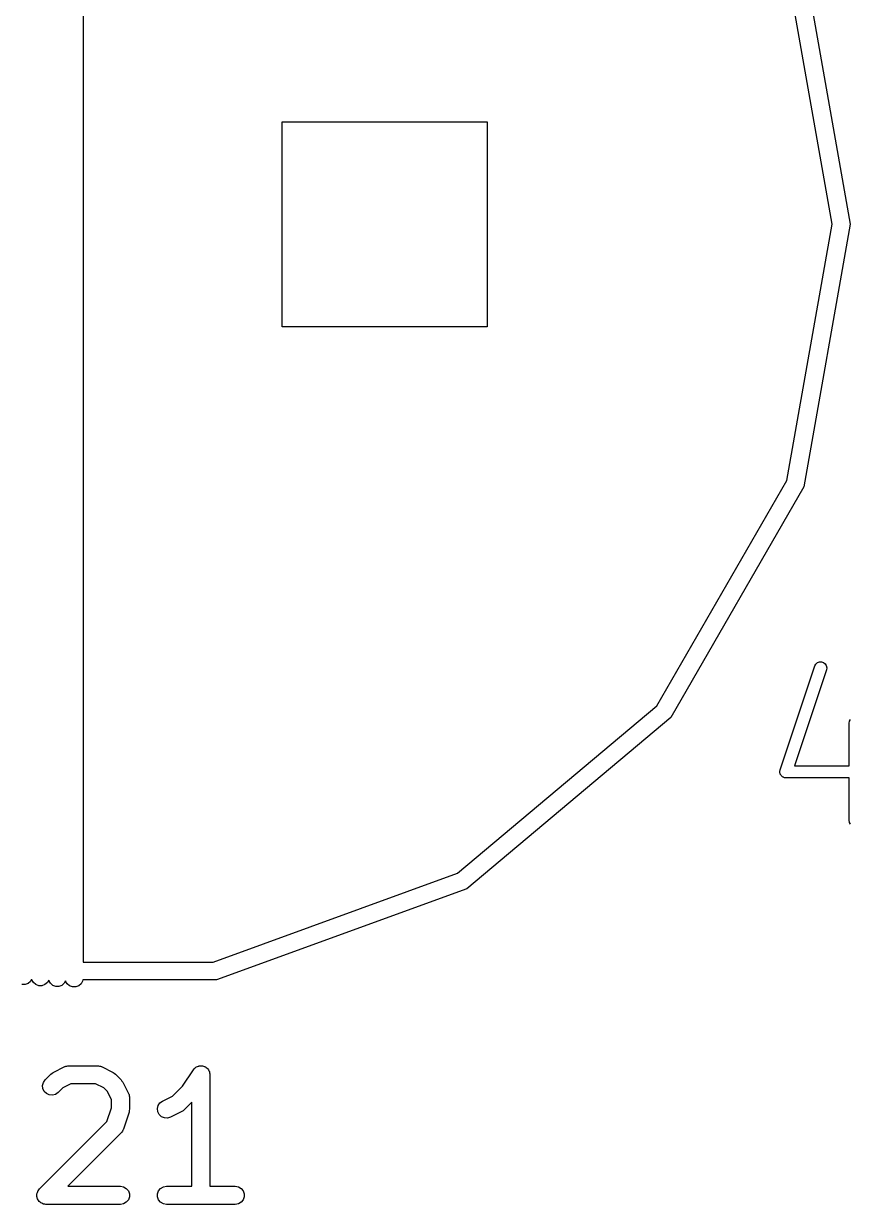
# Model space of a CAD drawing. Extents: x 0 to 76, y -93 to 10.
# Drawn here: x 12.01 to 18.86, y -49.13 to -39.34 of the extents above; entities that cross this region are included whole.
import ezdxf

# ---------------------------------------------------------------- set-up
doc = ezdxf.new("R2010")
doc.units = 0
doc.header["$MEASUREMENT"] = 0
doc.layers.add('BLACK', color=7, linetype='CONTINUOUS')

msp = doc.modelspace()

# ---------------------------------------------------------------- linework, layer by layer
at = {"layer": 'Black'}
for p, q in [((12.5, -36.1274), (12.5, -47.1181)), ((18.4788, -38.8239), (18.8625, -41)), ((18.7125, -41), (18.3378, -38.8752)), ((14.15, -41.85), (14.15, -40.15)), ((14.15, -40.15), (15.85, -40.15)), ((15.85, -40.15), (15.85, -41.85)), ((18.3378, -43.1248), (18.7125, -41)), ((18.8625, -41), (18.4788, -43.1761)), ((15.85, -41.85), (14.15, -41.85)), ((17.2591, -44.9933), (18.3378, -43.1248)), ((18.4788, -43.1761), (17.374, -45.0897)), ((18.5689, -44.6625), (18.5773, -44.647)), ((18.5773, -44.647), (18.5905, -44.6353)), ((18.5905, -44.6353), (18.6069, -44.6288)), ((18.6069, -44.6288), (18.6245, -44.6283)), ((18.6245, -44.6283), (18.6413, -44.6339)), ((18.6413, -44.6339), (18.6551, -44.6449)), ((18.6551, -44.6449), (18.6643, -44.6599)), ((18.2816, -45.5243), (18.5689, -44.6625)), ((18.6653, -44.6947), (18.4003, -45.4896)), ((18.6643, -44.6599), (18.6679, -44.6772)), ((18.6679, -44.6772), (18.6653, -44.6947)), ((15.6062, -46.3802), (17.2591, -44.9933)), ((17.374, -45.0897), (15.6812, -46.5101)), ((18.8535, -45.1382), (18.8566, -45.1208)), ((18.8566, -45.1208), (18.8654, -45.1056)), ((18.8535, -45.4896), (18.8535, -45.1382)), ((18.2798, -45.5316), (18.2811, -45.528)), ((18.2811, -45.528), (18.2816, -45.5243)), ((18.4003, -45.4896), (18.8535, -45.4896)), ((18.279, -45.5418), (18.2798, -45.5367)), ((18.2798, -45.5454), (18.279, -45.5418)), ((18.2798, -45.5367), (18.2798, -45.5316)), ((18.2798, -45.5492), (18.2798, -45.5454)), ((18.2815, -45.554), (18.2798, -45.5492)), ((18.2826, -45.5591), (18.2815, -45.554)), ((18.2845, -45.5623), (18.2826, -45.5591)), ((18.2858, -45.5658), (18.2845, -45.5623)), ((18.2891, -45.5697), (18.2858, -45.5658)), ((18.2918, -45.5741), (18.2891, -45.5697)), ((18.2947, -45.5764), (18.2918, -45.5741)), ((18.2972, -45.5793), (18.2947, -45.5764)), ((18.3016, -45.5819), (18.2972, -45.5793)), ((18.3056, -45.5851), (18.3016, -45.5819)), ((18.3092, -45.5862), (18.3056, -45.5851)), ((18.3124, -45.5881), (18.3092, -45.5862)), ((18.3175, -45.589), (18.3124, -45.5881)), ((18.3224, -45.5906), (18.3175, -45.589)), ((18.3261, -45.5905), (18.3224, -45.5906)), ((18.3298, -45.5912), (18.3261, -45.5905)), ((18.8535, -45.5912), (18.3298, -45.5912)), ((18.8535, -45.9425), (18.8535, -45.5912)), ((18.8566, -45.9599), (18.8535, -45.9425)), ((18.8654, -45.9752), (18.8566, -45.9599)), ((13.5788, -47.1181), (15.6062, -46.3802)), ((15.6812, -46.5101), (13.6048, -47.2658)), ((12.5, -47.1181), (13.5788, -47.1181)), ((12.0625, -47.2782), (12.0425, -47.295)), ((12.0696, -47.2658), (12.0625, -47.2782)), ((12.0746, -47.2658), (12.0696, -47.2658)), ((12.0875, -47.2882), (12.0746, -47.2658)), ((12.1075, -47.305), (12.0875, -47.2882)), ((12.2025, -47.2882), (12.1825, -47.305)), ((12.2139, -47.2683), (12.2025, -47.2882)), ((12.2145, -47.2717), (12.2139, -47.2683)), ((12.2275, -47.2942), (12.2145, -47.2717)), ((12.3542, -47.2739), (12.3425, -47.2942)), ((12.3545, -47.2757), (12.3542, -47.2739)), ((12.3675, -47.2982), (12.3545, -47.2757)), ((12.4955, -47.2757), (12.4825, -47.2982)), ((12.4972, -47.2658), (12.4955, -47.2757)), ((13.6048, -47.2658), (12.4972, -47.2658)), ((12.018, -47.3039), (11.992, -47.3039)), ((12.0425, -47.295), (12.018, -47.3039)), ((12.132, -47.3139), (12.1075, -47.305)), ((12.158, -47.3139), (12.132, -47.3139)), ((12.1825, -47.305), (12.158, -47.3139)), ((12.2475, -47.311), (12.2275, -47.2942)), ((12.272, -47.3199), (12.2475, -47.311)), ((12.298, -47.3199), (12.272, -47.3199)), ((12.3225, -47.311), (12.298, -47.3199)), ((12.3425, -47.2942), (12.3225, -47.311)), ((12.3875, -47.315), (12.3675, -47.2982)), ((12.412, -47.3239), (12.3875, -47.315)), ((12.438, -47.3239), (12.412, -47.3239)), ((12.4625, -47.315), (12.438, -47.3239)), ((12.4825, -47.2982), (12.4625, -47.315)), ((12.1851, -48.0946), (12.2327, -48.047)), ((12.2327, -48.047), (12.2425, -48.0401)), ((12.2425, -48.0401), (12.2522, -48.0329)), ((12.2522, -48.0329), (12.3474, -47.9853)), ((12.3474, -47.9853), (12.3516, -47.9841)), ((12.3516, -47.9841), (12.3553, -47.9819)), ((12.3553, -47.9819), (12.364, -47.9804)), ((12.364, -47.9804), (12.3724, -47.9779)), ((12.3724, -47.9779), (12.3767, -47.9781)), ((12.3767, -47.9781), (12.381, -47.9774)), ((12.381, -47.9774), (12.619, -47.9774)), ((12.619, -47.9774), (12.6233, -47.9781)), ((12.6233, -47.9781), (12.6276, -47.9779)), ((12.6276, -47.9779), (12.636, -47.9804)), ((12.636, -47.9804), (12.6447, -47.9819)), ((12.6447, -47.9819), (12.6484, -47.9841)), ((12.6484, -47.9841), (12.6526, -47.9853)), ((12.6526, -47.9853), (12.7478, -48.0329)), ((12.7478, -48.0329), (12.7575, -48.0401)), ((12.7575, -48.0401), (12.7673, -48.047)), ((12.7673, -48.047), (12.8149, -48.0946)), ((13.3227, -48.1475), (13.4138, -48.0108)), ((13.4138, -48.0108), (13.4167, -48.0078)), ((13.4167, -48.0078), (13.4187, -48.0042)), ((13.4187, -48.0042), (13.4256, -47.9984)), ((13.4256, -47.9984), (13.4318, -47.9919)), ((13.4318, -47.9919), (13.4355, -47.9901)), ((13.4355, -47.9901), (13.4387, -47.9874)), ((13.4387, -47.9874), (13.4471, -47.9844)), ((13.4471, -47.9844), (13.4551, -47.9804)), ((13.4551, -47.9804), (13.4593, -47.9799)), ((13.4593, -47.9799), (13.4632, -47.9785)), ((13.4632, -47.9785), (13.4721, -47.9785)), ((13.4721, -47.9785), (13.481, -47.9775)), ((13.481, -47.9775), (13.4851, -47.9785)), ((13.4851, -47.9785), (13.4892, -47.9785)), ((13.4892, -47.9785), (13.4976, -47.9816)), ((13.4976, -47.9816), (13.5063, -47.9837)), ((13.5063, -47.9837), (13.5098, -47.986)), ((13.5098, -47.986), (13.5137, -47.9874)), ((13.5137, -47.9874), (13.5205, -47.9932)), ((13.5205, -47.9932), (13.528, -47.9981)), ((13.528, -47.9981), (13.5305, -48.0015)), ((13.5305, -48.0015), (13.5336, -48.0042)), ((13.5336, -48.0042), (13.5381, -48.0119)), ((13.5381, -48.0119), (13.5434, -48.0191)), ((13.5434, -48.0191), (13.5446, -48.0231)), ((13.5446, -48.0231), (13.5467, -48.0267)), ((13.5467, -48.0267), (13.5482, -48.0355)), ((13.5482, -48.0355), (13.5507, -48.0441)), ((13.5507, -48.0441), (13.5505, -48.0483)), ((13.5505, -48.0483), (13.5512, -48.0524)), ((13.5512, -48.0524), (13.5512, -48.9774)), ((12.1634, -48.1411), (12.1701, -48.1159)), ((12.1656, -48.167), (12.1634, -48.1411)), ((12.1767, -48.1906), (12.1656, -48.167)), ((12.1701, -48.1159), (12.1851, -48.0946)), ((12.3301, -48.1616), (12.2911, -48.2007)), ((12.3987, -48.1274), (12.3301, -48.1616)), ((12.6013, -48.1274), (12.3987, -48.1274)), ((12.6699, -48.1616), (12.6013, -48.1274)), ((12.7003, -48.192), (12.6699, -48.1616)), ((12.8149, -48.0946), (12.8218, -48.1044)), ((12.8218, -48.1044), (12.829, -48.1141)), ((12.829, -48.1141), (12.8766, -48.2093)), ((13.2413, -48.2288), (13.3227, -48.1475)), ((12.1951, -48.2091), (12.1767, -48.1906)), ((12.2187, -48.2201), (12.1951, -48.2091)), ((12.2446, -48.2223), (12.2187, -48.2201)), ((12.2698, -48.2156), (12.2446, -48.2223)), ((12.2911, -48.2007), (12.2698, -48.2156)), ((12.7345, -48.2606), (12.7003, -48.192)), ((12.7345, -48.3259), (12.7345, -48.2606)), ((12.8766, -48.2093), (12.8778, -48.2135)), ((12.8778, -48.2135), (12.88, -48.2172)), ((12.88, -48.2172), (12.8815, -48.2259)), ((12.8815, -48.2259), (12.884, -48.2343)), ((12.884, -48.2343), (12.8838, -48.2386)), ((12.8838, -48.2386), (12.8845, -48.2429)), ((12.8845, -48.2429), (12.8845, -48.3381)), ((13.1569, -48.271), (13.2413, -48.2288)), ((12.6964, -48.4404), (12.7345, -48.3259)), ((12.8807, -48.3618), (12.8331, -48.5047)), ((12.8824, -48.3499), (12.8807, -48.3618)), ((12.8845, -48.3381), (12.8824, -48.3499)), ((13.1156, -48.3336), (13.1217, -48.3083)), ((13.1186, -48.3595), (13.1156, -48.3336)), ((13.1302, -48.3828), (13.1186, -48.3595)), ((13.1217, -48.3083), (13.136, -48.2865)), ((13.136, -48.2865), (13.1569, -48.271)), ((13.3193, -48.3576), (13.224, -48.4052)), ((13.3289, -48.3504), (13.3193, -48.3576)), ((13.3387, -48.3435), (13.3289, -48.3504)), ((13.4012, -48.2811), (13.3387, -48.3435)), ((13.4012, -48.9774), (13.4012, -48.2811)), ((12.1374, -48.9993), (12.6964, -48.4404)), ((13.1492, -48.4007), (13.1302, -48.3828)), ((13.173, -48.411), (13.1492, -48.4007)), ((13.199, -48.4126), (13.173, -48.411)), ((13.224, -48.4052), (13.199, -48.4126)), ((12.8149, -48.534), (12.3715, -48.9774)), ((12.8174, -48.5304), (12.8149, -48.534)), ((12.8207, -48.5276), (12.8174, -48.5304)), ((12.8248, -48.5199), (12.8207, -48.5276)), ((12.8299, -48.5126), (12.8248, -48.5199)), ((12.831, -48.5085), (12.8299, -48.5126)), ((12.8331, -48.5047), (12.831, -48.5085)), ((12.1158, -49.0458), (12.1166, -49.0427)), ((12.1166, -49.0556), (12.1158, -49.0458)), ((12.1166, -49.0394), (12.12, -49.0301)), ((12.1166, -49.0427), (12.1166, -49.0394)), ((12.12, -49.0301), (12.1225, -49.0207)), ((12.1225, -49.0207), (12.1244, -49.018)), ((12.1244, -49.018), (12.1255, -49.0149)), ((12.1255, -49.0149), (12.1318, -49.0074)), ((12.1318, -49.0074), (12.1374, -48.9993)), ((12.3715, -48.9774), (12.8095, -48.9774)), ((12.8095, -48.9774), (12.8352, -48.9819)), ((12.8352, -48.9819), (12.8577, -48.9949)), ((12.8577, -48.9949), (12.8745, -49.0149)), ((12.8745, -49.0149), (12.8834, -49.0394)), ((12.8834, -49.0394), (12.8834, -49.0654)), ((13.1166, -49.0394), (13.1255, -49.0149)), ((13.1166, -49.0654), (13.1166, -49.0394)), ((13.1255, -49.0149), (13.1423, -48.9949)), ((13.1423, -48.9949), (13.1648, -48.9819)), ((13.1648, -48.9819), (13.1905, -48.9774)), ((13.1905, -48.9774), (13.4012, -48.9774)), ((13.5512, -48.9774), (13.7619, -48.9774)), ((13.7619, -48.9774), (13.7876, -48.9819)), ((13.7876, -48.9819), (13.8101, -48.9949)), ((13.8101, -48.9949), (13.8269, -49.0149)), ((13.8269, -49.0149), (13.8358, -49.0394)), ((13.8358, -49.0394), (13.8358, -49.0654)), ((12.1166, -49.0654), (12.1166, -49.0556)), ((12.1177, -49.0685), (12.1166, -49.0654)), ((12.118, -49.0718), (12.1177, -49.0685)), ((12.1222, -49.0807), (12.118, -49.0718)), ((12.1255, -49.0899), (12.1222, -49.0807)), ((12.1276, -49.0924), (12.1255, -49.0899)), ((12.129, -49.0954), (12.1276, -49.0924)), ((12.136, -49.1023), (12.129, -49.0954)), ((12.1423, -49.1098), (12.136, -49.1023)), ((12.1451, -49.1115), (12.1423, -49.1098)), ((12.1475, -49.1138), (12.1451, -49.1115)), ((12.1563, -49.118), (12.1475, -49.1138)), ((12.1648, -49.1229), (12.1563, -49.118)), ((12.1681, -49.1234), (12.1648, -49.1229)), ((12.1711, -49.1248), (12.1681, -49.1234)), ((12.1808, -49.1257), (12.1711, -49.1248)), ((12.1905, -49.1274), (12.1808, -49.1257)), ((12.8095, -49.1274), (12.1905, -49.1274)), ((12.8352, -49.1229), (12.8095, -49.1274)), ((12.8577, -49.1098), (12.8352, -49.1229)), ((12.8745, -49.0899), (12.8577, -49.1098)), ((12.8834, -49.0654), (12.8745, -49.0899)), ((13.1255, -49.0899), (13.1166, -49.0654)), ((13.1423, -49.1098), (13.1255, -49.0899)), ((13.1648, -49.1229), (13.1423, -49.1098)), ((13.1905, -49.1274), (13.1648, -49.1229)), ((13.7619, -49.1274), (13.1905, -49.1274)), ((13.7876, -49.1229), (13.7619, -49.1274)), ((13.8101, -49.1098), (13.7876, -49.1229)), ((13.8269, -49.0899), (13.8101, -49.1098)), ((13.8358, -49.0654), (13.8269, -49.0899))]:
    msp.add_line(p, q, dxfattribs=at)

doc.saveas('drawing.dxf')
